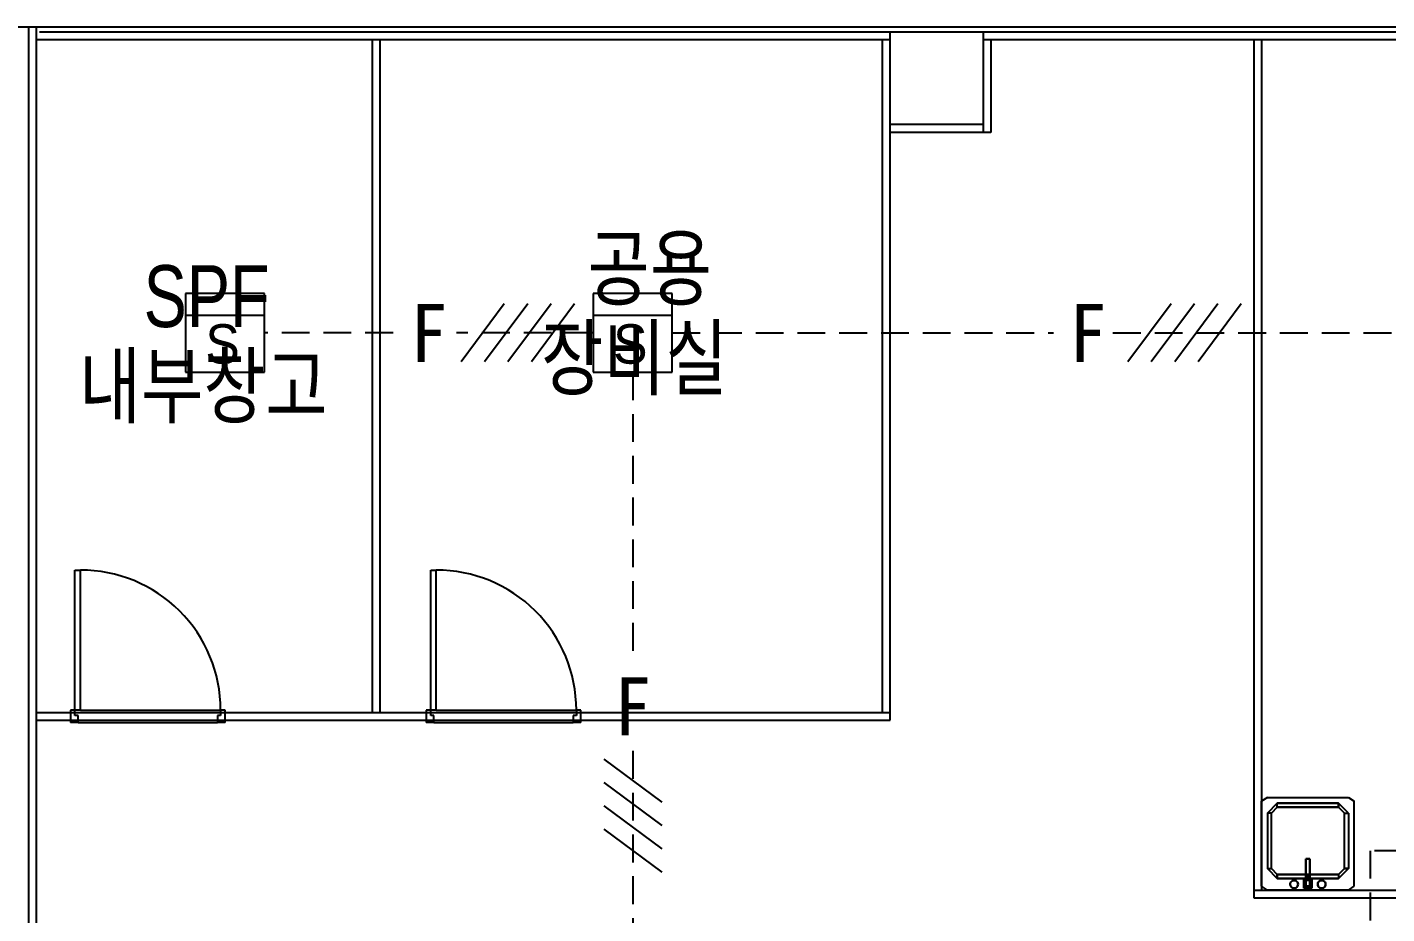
# Model space of a CAD drawing. Header units: millimetres. Extents: x 1710 to 94914, y 1329 to 63037.
# Drawn here: x 44202 to 52991, y 46192 to 51924 of the extents above; entities that cross this region are included whole.
import ezdxf
from ezdxf.enums import TextEntityAlignment as Align

# ---------------------------------------------------------------- set-up
doc = ezdxf.new("R2010")
doc.units = ezdxf.units.MM
doc.header["$LTSCALE"] = 120
doc.linetypes.add('HIDDENX2', pattern=[0.75, 0.5, -0.25])
for name, color, linetype in [('ARCH', 9, 'Continuous'), ('DET', 2, 'Continuous'), ('DET-S', 2, 'Continuous'), ('fire', 2, 'Continuous'), ('fire-l', 4, 'Continuous'), ('동물실', 9, 'Continuous')]:
    doc.layers.add(name, color=color, linetype=linetype)
doc.styles.add('GHD', font='')
doc.styles.add('ghs', font='')
doc.styles.add('돋움', font='')
doc.styles.get('GHD').set_extended_font_data('Dotum')
doc.styles.get('ghs').set_extended_font_data('Dotum')
doc.styles.get('돋움').set_extended_font_data('DotumChe')

# ---------------------------------------------------------------- blocks, each defined once
blk = doc.blocks.new('SINK')
at = {"layer": '동물실'}
for p, q in [((0, 261.9), (25.4, 300)), ((25.4, 300), (574.6, 300)), ((600, 261.9), (574.6, 300)), ((0, 261.9), (0, -261.9)), ((76.4, 198.2), (140.1, 261.9)), ((140.1, 261.9), (76.4, 198.2)), ((76.4, -198.2), (76.4, 198.2)), ((101.8, 198.2), (76.4, 198.2)), ((76.4, 198.2), (76.4, -198.2)), ((101.8, 198.2), (76.4, 198.2)), ((140.1, 236.4), (101.8, 198.2)), ((101.8, 198.2), (140.1, 236.4)), ((101.8, 198.2), (101.8, -198.2)), ((101.8, -198.2), (101.8, 198.2)), ((498.2, 261.9), (140.1, 261.9)), ((140.1, 261.9), (140.1, 236.4)), ((498.2, 261.9), (140.1, 261.9)), ((140.1, 236.4), (140.1, 261.9)), ((140.1, 236.4), (498.2, 236.4)), ((140.1, 236.4), (498.2, 236.4)), ((498.2, 261.9), (561.9, 198.2)), ((498.2, 236.4), (498.2, 261.9)), ((498.2, 261.9), (561.9, 198.2)), ((498.2, 236.4), (498.2, 261.9)), ((498.2, 236.4), (536.4, 198.2)), ((536.4, 198.2), (498.2, 236.4)), ((536.4, -198.2), (536.4, 198.2)), ((561.9, 198.2), (536.4, 198.2)), ((536.4, 198.2), (536.4, -198.2)), ((536.4, 198.2), (561.9, 198.2)), ((561.9, 198.2), (561.9, -198.2)), ((561.9, -198.2), (561.9, 198.2)), ((600, -261.9), (600, 261.9)), ((12.8, 89.1), (13.6, 95.6)), ((13.6, 95.6), (12.8, 89.1)), ((12.8, 89.1), (13.6, 95.6)), ((13.6, 95.6), (12.8, 89.1)), ((13.6, 82.5), (12.8, 89.1)), ((12.8, 89.1), (13.6, 82.5)), ((13.6, 82.5), (12.8, 89.1)), ((12.8, 89.1), (13.6, 82.5)), ((13.6, 95.6), (16.2, 101.8)), ((16.2, 101.8), (13.6, 95.6)), ((13.6, 95.6), (16.2, 101.8)), ((16.2, 101.8), (13.6, 95.6)), ((16.2, 101.8), (20.2, 107.1)), ((20.2, 107.1), (16.2, 101.8)), ((16.2, 101.8), (20.2, 107.1)), ((20.2, 107.1), (16.2, 101.8)), ((20.2, 107.1), (25.4, 111.1)), ((25.4, 111.1), (20.2, 107.1)), ((20.2, 107.1), (25.4, 111.1)), ((25.4, 111.1), (20.2, 107.1)), ((25.4, 111.1), (31.6, 113.7)), ((31.6, 113.7), (25.4, 111.1)), ((25.4, 111.1), (31.6, 113.7)), ((31.6, 113.7), (25.4, 111.1)), ((31.6, 113.7), (38.2, 114.5)), ((38.2, 114.5), (31.6, 113.7)), ((31.6, 113.7), (38.2, 114.5)), ((38.2, 114.5), (31.6, 113.7)), ((38.2, 114.5), (44.8, 113.7)), ((44.8, 113.7), (38.2, 114.5)), ((38.2, 114.5), (44.8, 113.7)), ((44.8, 113.7), (38.2, 114.5)), ((44.8, 113.7), (51, 111.1)), ((51, 111.1), (44.8, 113.7)), ((44.8, 113.7), (51, 111.1)), ((51, 111.1), (44.8, 113.7)), ((51, 111.1), (56.2, 107.1)), ((56.2, 107.1), (51, 111.1)), ((51, 111.1), (56.2, 107.1)), ((56.2, 107.1), (51, 111.1)), ((56.2, 107.1), (60.2, 101.8)), ((60.2, 101.8), (56.2, 107.1)), ((56.2, 107.1), (60.2, 101.8)), ((60.2, 101.8), (56.2, 107.1)), ((60.2, 101.8), (62.8, 95.6)), ((62.8, 95.6), (60.2, 101.8)), ((60.2, 101.8), (62.8, 95.6)), ((62.8, 95.6), (60.2, 101.8)), ((62.8, 95.6), (63.6, 89.1)), ((63.6, 89.1), (62.8, 95.6)), ((62.8, 95.6), (63.6, 89.1)), ((63.6, 89.1), (62.8, 95.6)), ((63.6, 89.1), (62.8, 82.5)), ((62.8, 82.5), (63.6, 89.1)), ((63.6, 89.1), (62.8, 82.5)), ((62.8, 82.5), (63.6, 89.1)), ((25.4, 12.8), (12.8, 25.4)), ((12.8, 25.4), (12.8, -25.4)), ((76.4, 25.4), (12.8, 25.4)), ((25.4, 12.8), (12.8, 25.4)), ((16.2, 76.3), (13.6, 82.5)), ((13.6, 82.5), (16.2, 76.3)), ((16.2, 76.3), (13.6, 82.5)), ((13.6, 82.5), (16.2, 76.3)), ((20.2, 71.1), (16.2, 76.3)), ((16.2, 76.3), (20.2, 71.1)), ((20.2, 71.1), (16.2, 76.3)), ((16.2, 76.3), (20.2, 71.1)), ((25.4, 67.1), (20.2, 71.1)), ((20.2, 71.1), (25.4, 67.1)), ((25.4, 67.1), (20.2, 71.1)), ((20.2, 71.1), (25.4, 67.1)), ((31.6, 64.5), (25.4, 67.1)), ((25.4, 67.1), (31.6, 64.5)), ((31.6, 64.5), (25.4, 67.1)), ((25.4, 67.1), (31.6, 64.5)), ((25.4, 12.8), (25.4, -12.8)), ((89.1, 12.8), (25.4, 12.8)), ((25.4, 12.8), (25.4, -12.8)), ((25.4, 12.8), (63.6, 12.8)), ((89.1, 12.8), (25.4, 12.8)), ((38.2, 63.6), (31.6, 64.5)), ((31.6, 64.5), (38.2, 63.6)), ((38.2, 63.6), (31.6, 64.5)), ((31.6, 64.5), (38.2, 63.6)), ((38.2, 63.6), (44.8, 64.5)), ((44.8, 64.5), (38.2, 63.6)), ((38.2, 63.6), (44.8, 64.5)), ((44.8, 64.5), (38.2, 63.6)), ((51, 67.1), (44.8, 64.5)), ((44.8, 64.5), (51, 67.1)), ((51, 67.1), (44.8, 64.5)), ((44.8, 64.5), (51, 67.1)), ((56.2, 71.1), (51, 67.1)), ((51, 67.1), (56.2, 71.1)), ((56.2, 71.1), (51, 67.1)), ((51, 67.1), (56.2, 71.1)), ((60.2, 76.3), (56.2, 71.1)), ((56.2, 71.1), (60.2, 76.3)), ((60.2, 76.3), (56.2, 71.1)), ((56.2, 71.1), (60.2, 76.3)), ((62.8, 82.5), (60.2, 76.3)), ((60.2, 76.3), (62.8, 82.5)), ((62.8, 82.5), (60.2, 76.3)), ((60.2, 76.3), (62.8, 82.5)), ((76.4, 25.4), (63.6, 12.8)), ((63.6, 12.8), (76.4, 25.4)), ((63.6, 12.8), (63.6, -12.8)), ((101.8, 12.8), (63.6, 12.8)), ((63.6, 12.8), (63.6, -12.8)), ((101.8, 12.8), (63.6, 12.8)), ((76.4, -25.4), (76.4, 25.4)), ((89.1, 12.8), (203.6, 12.8)), ((89.1, -12.8), (89.1, 12.8)), ((89.1, -12.8), (89.1, 12.8)), ((89.1, 12.8), (101.8, 12.8)), ((101.8, 12.8), (89.1, 12.8)), ((89.1, 12.8), (203.6, 12.8)), ((101.8, 12.8), (203.6, 12.8)), ((101.8, 12.8), (101.8, -12.8)), ((101.8, -12.8), (101.8, 12.8)), ((203.6, 12.8), (101.8, 12.8)), ((203.6, 12.8), (203.6, -12.8)), ((203.6, 12.8), (203.6, -12.8)), ((203.6, -12.8), (203.6, 12.8)), ((203.6, 12.8), (203.6, -12.8)), ((25.4, -12.8), (12.8, -25.4)), ((25.4, -12.8), (12.8, -25.4)), ((12.8, -25.4), (76.4, -25.4)), ((12.8, -89.1), (13.6, -82.5)), ((13.6, -82.5), (12.8, -89.1)), ((12.8, -89.1), (13.6, -82.5)), ((13.6, -82.5), (12.8, -89.1)), ((13.6, -82.5), (16.2, -76.3)), ((16.2, -76.3), (13.6, -82.5)), ((13.6, -82.5), (16.2, -76.3)), ((16.2, -76.3), (13.6, -82.5)), ((16.2, -76.3), (20.2, -71.1)), ((20.2, -71.1), (16.2, -76.3)), ((16.2, -76.3), (20.2, -71.1)), ((20.2, -71.1), (16.2, -76.3)), ((20.2, -71.1), (25.4, -67.1)), ((25.4, -67.1), (20.2, -71.1)), ((20.2, -71.1), (25.4, -67.1)), ((25.4, -67.1), (20.2, -71.1)), ((25.4, -12.8), (89.1, -12.8)), ((25.4, -12.8), (63.6, -12.8)), ((89.1, -12.8), (25.4, -12.8)), ((25.4, -67.1), (31.6, -64.5)), ((31.6, -64.5), (25.4, -67.1)), ((25.4, -67.1), (31.6, -64.5)), ((31.6, -64.5), (25.4, -67.1)), ((31.6, -64.5), (38.2, -63.6)), ((38.2, -63.6), (31.6, -64.5)), ((31.6, -64.5), (38.2, -63.6)), ((38.2, -63.6), (31.6, -64.5)), ((38.2, -63.6), (44.8, -64.5)), ((44.8, -64.5), (38.2, -63.6)), ((38.2, -63.6), (44.8, -64.5)), ((44.8, -64.5), (38.2, -63.6)), ((44.8, -64.5), (51, -67.1)), ((51, -67.1), (44.8, -64.5)), ((44.8, -64.5), (51, -67.1)), ((51, -67.1), (44.8, -64.5)), ((51, -67.1), (56.2, -71.1)), ((56.2, -71.1), (51, -67.1)), ((51, -67.1), (56.2, -71.1)), ((56.2, -71.1), (51, -67.1)), ((56.2, -71.1), (60.2, -76.3)), ((60.2, -76.3), (56.2, -71.1)), ((56.2, -71.1), (60.2, -76.3)), ((60.2, -76.3), (56.2, -71.1)), ((60.2, -76.3), (62.8, -82.5)), ((62.8, -82.5), (60.2, -76.3)), ((60.2, -76.3), (62.8, -82.5)), ((62.8, -82.5), (60.2, -76.3)), ((62.8, -82.5), (63.6, -89.1)), ((62.8, -82.5), (63.6, -89.1)), ((63.6, -89.1), (62.8, -82.5)), ((62.8, -82.5), (63.6, -89.1)), ((63.6, -12.8), (76.4, -25.4)), ((76.4, -25.4), (63.6, -12.8)), ((63.6, -12.8), (101.8, -12.8)), ((63.6, -12.8), (101.8, -12.8)), ((203.6, -12.8), (89.1, -12.8)), ((101.8, -12.8), (89.1, -12.8)), ((89.1, -12.8), (203.6, -12.8)), ((101.8, -12.8), (89.1, -12.8)), ((203.6, -12.8), (101.8, -12.8)), ((203.6, -12.8), (101.8, -12.8)), ((13.6, -95.6), (12.8, -89.1)), ((12.8, -89.1), (13.6, -95.6)), ((13.6, -95.6), (12.8, -89.1)), ((12.8, -89.1), (13.6, -95.6)), ((16.2, -101.8), (13.6, -95.6)), ((13.6, -95.6), (16.2, -101.8)), ((16.2, -101.8), (13.6, -95.6)), ((13.6, -95.6), (16.2, -101.8)), ((20.2, -107.1), (16.2, -101.8)), ((16.2, -101.8), (20.2, -107.1)), ((20.2, -107.1), (16.2, -101.8)), ((16.2, -101.8), (20.2, -107.1)), ((25.4, -111.1), (20.2, -107.1)), ((20.2, -107.1), (25.4, -111.1)), ((25.4, -111.1), (20.2, -107.1)), ((20.2, -107.1), (25.4, -111.1)), ((31.6, -113.7), (25.4, -111.1)), ((25.4, -111.1), (31.6, -113.7)), ((31.6, -113.7), (25.4, -111.1)), ((25.4, -111.1), (31.6, -113.7)), ((38.2, -114.5), (31.6, -113.7)), ((31.6, -113.7), (38.2, -114.5)), ((38.2, -114.5), (31.6, -113.7)), ((31.6, -113.7), (38.2, -114.5)), ((44.8, -113.7), (38.2, -114.5)), ((38.2, -114.5), (44.8, -113.7)), ((44.8, -113.7), (38.2, -114.5)), ((38.2, -114.5), (44.8, -113.7)), ((51, -111.1), (44.8, -113.7)), ((44.8, -113.7), (51, -111.1)), ((51, -111.1), (44.8, -113.7)), ((44.8, -113.7), (51, -111.1)), ((56.2, -107.1), (51, -111.1)), ((51, -111.1), (56.2, -107.1)), ((56.2, -107.1), (51, -111.1)), ((51, -111.1), (56.2, -107.1)), ((60.2, -101.8), (56.2, -107.1)), ((56.2, -107.1), (60.2, -101.8)), ((60.2, -101.8), (56.2, -107.1)), ((56.2, -107.1), (60.2, -101.8)), ((62.8, -95.6), (60.2, -101.8)), ((60.2, -101.8), (62.8, -95.6)), ((62.8, -95.6), (60.2, -101.8)), ((60.2, -101.8), (62.8, -95.6)), ((63.6, -89.1), (62.8, -95.6)), ((62.8, -95.6), (63.6, -89.1)), ((63.6, -89.1), (62.8, -95.6)), ((62.8, -95.6), (63.6, -89.1)), ((0, -261.9), (25.4, -300)), ((140.1, -261.9), (76.4, -198.2)), ((76.4, -198.2), (101.8, -198.2)), ((76.4, -198.2), (140.1, -261.9)), ((101.8, -198.2), (76.4, -198.2)), ((101.8, -198.2), (140.1, -236.4)), ((140.1, -236.4), (101.8, -198.2)), ((140.1, -236.4), (498.2, -236.4)), ((140.1, -261.9), (140.1, -236.4)), ((140.1, -236.4), (498.2, -236.4)), ((140.1, -261.9), (140.1, -236.4)), ((498.2, -261.9), (140.1, -261.9)), ((498.2, -261.9), (140.1, -261.9)), ((561.9, -198.2), (498.2, -261.9)), ((498.2, -236.4), (536.4, -198.2)), ((498.2, -261.9), (561.9, -198.2)), ((536.4, -198.2), (498.2, -236.4)), ((498.2, -236.4), (498.2, -261.9)), ((498.2, -236.4), (498.2, -261.9)), ((536.4, -198.2), (561.9, -198.2)), ((536.4, -198.2), (561.9, -198.2)), ((600, -261.9), (574.6, -300)), ((25.4, -300), (574.6, -300))]:
    blk.add_line(p, q, dxfattribs=at)
blk = doc.blocks.new('e-01')
at = {"layer": 'DET'}
for p, q in [((1.5, 1.5), (-1.5, 1.5)), ((-1.5, 1.5), (-1.5, -1.5)), ((1.5, -1.5), (1.5, 1.5)), ((1.5, 0.66), (-1.5, 0.66))]:
    blk.add_line(p, q, dxfattribs=at)
at = {"layer": 'DET-S'}
blk.add_line((-1.5, -1.5), (1.5, -1.5), dxfattribs=at)
at = {"layer": 'DET', "color": 1, "style": 'ghs'}
blk.add_text('S', height=1.5, dxfattribs=at).set_placement((-0.745, -1.172))
blk = doc.blocks.new('01')
at = {"layer": 'fire'}
for p, q in [((-0.079, 1.25), (-1.937, -1.25)), ((0.929, 1.25), (-0.929, -1.25)), ((1.937, 1.25), (0.079, -1.25)), ((2.944, 1.25), (1.087, -1.25))]:
    blk.add_line(p, q, dxfattribs=at)

msp = doc.modelspace()

# ---------------------------------------------------------------- linework, layer by layer
at = {"layer": 'ARCH', "color": 9}
for p, q in [((59231.3, 51924.2, 0), (23781.3, 51924.1, 0)), ((59231.3, 51924.2, 0), (23781.3, 51924.1, 0)), ((44211.3, 51924.1, 0), (44211.3, 42294.2, 0)), ((44261.3, 42294.2, 0), (44261.3, 51924.1, 0)), ((44281.3, 51894.2, 0), (49781.3, 51894.2, 0)), ((49781.3, 47444.2, 0), (49781.3, 51894.2, 0)), ((49781.3, 51894.2, 0), (50381.3, 51894.2, 0)), ((49781.3, 51294.2, 0), (49781.3, 51894.2, 0)), ((49781.3, 51894.2, 0), (50381.3, 51894.2, 0)), ((49781.3, 51294.2, 0), (49781.3, 51894.2, 0)), ((50381.3, 51894.2, 0), (59681.3, 51894.2, 0)), ((50381.3, 51894.2, 0), (50381.3, 51244.2, 0)), ((50381.3, 51894.2, 0), (50381.3, 51294.2, 0)), ((50381.3, 51894.2, 0), (50381.3, 51294.2, 0)), ((44261.3, 51844.2, 0), (49781.3, 51844.2, 0)), ((46431.3, 51844.2, 0), (46431.3, 47494.2, 0)), ((46481.3, 51844.2, 0), (46481.3, 47494.2, 0)), ((49731.3, 47494.2, 0), (49731.3, 51844.2, 0)), ((50381.3, 51844.2, 0), (59681.3, 51844.2, 0)), ((50431.3, 51844.2, 0), (50431.3, 51244.2, 0)), ((52131.3, 51844.2, 0), (52131.3, 46294.2, 0)), ((52181.3, 51844.2, 0), (52181.3, 46344.2, 0)), ((50381.3, 51294.2, 0), (49781.3, 51294.2, 0)), ((50381.3, 51294.2, 0), (49781.3, 51294.2, 0)), ((50381.3, 51294.2, 0), (49781.3, 51294.2, 0)), ((50431.3, 51244.2, 0), (49781.3, 51244.2, 0)), ((44510.7, 47509.2, 0), (44510.7, 48414.5, 0)), ((44510.7, 48414.5, 0), (44546, 48414.5, 0)), ((44546, 47509.2, 0), (44546, 48414.5, 0)), ((46810.7, 47509.2, 0), (46810.7, 48414.5, 0)), ((46810.7, 48414.5, 0), (46846, 48414.5, 0)), ((46846, 47509.2, 0), (46846, 48414.5, 0)), ((44261.3, 47494.2, 0), (49781.3, 47494.2, 0)), ((44510.7, 47509.2, 0), (44481.3, 47509.2, 0)), ((44481.3, 47509.2, 0), (44481.3, 47429.2, 0)), ((44481.3, 47494.2, 0), (44481.3, 47444.2, 0)), ((44481.3, 47494.2, 0), (44481.3, 47444.2, 0)), ((44510.7, 47473.3, 0), (44510.7, 47509.2, 0)), ((44546, 47509.2, 0), (44510.7, 47509.2, 0)), ((44531.2, 47473.3, 0), (44510.7, 47473.3, 0)), ((44531.2, 47429.2, 0), (44531.2, 47473.3, 0)), ((44546, 47509.2, 0), (45452, 47509.2, 0)), ((45431.5, 47473.3, 0), (45431.5, 47429.2, 0)), ((45452, 47473.3, 0), (45431.5, 47473.3, 0)), ((45452, 47473.3, 0), (45431.5, 47473.3, 0)), ((45452, 47509.2, 0), (45452, 47473.3, 0)), ((45481.3, 47509.2, 0), (45452, 47509.2, 0)), ((45481.3, 47429.2, 0), (45481.3, 47509.2, 0)), ((45481.3, 47444.2, 0), (45481.3, 47494.2, 0)), ((46810.7, 47509.2, 0), (46781.3, 47509.2, 0)), ((46781.3, 47509.2, 0), (46781.3, 47429.2, 0)), ((46781.3, 47494.2, 0), (46781.3, 47444.2, 0)), ((46781.3, 47494.2, 0), (46781.3, 47444.2, 0)), ((46810.7, 47473.3, 0), (46810.7, 47509.2, 0)), ((46846, 47509.2, 0), (46810.7, 47509.2, 0)), ((46831.2, 47473.3, 0), (46810.7, 47473.3, 0)), ((46831.2, 47429.2, 0), (46831.2, 47473.3, 0)), ((46846, 47509.2, 0), (47752, 47509.2, 0)), ((47731.5, 47473.3, 0), (47731.5, 47429.2, 0)), ((47752, 47473.3, 0), (47731.5, 47473.3, 0)), ((47752, 47473.3, 0), (47731.5, 47473.3, 0)), ((47752, 47509.2, 0), (47752, 47473.3, 0)), ((47781.3, 47509.2, 0), (47752, 47509.2, 0)), ((47781.3, 47429.2, 0), (47781.3, 47509.2, 0)), ((47781.3, 47444.2, 0), (47781.3, 47494.2, 0)), ((44261.3, 47444.2, 0), (49781.3, 47444.2, 0)), ((44531.2, 47429.2, 0), (44481.3, 47429.2, 0)), ((44531.2, 47429.2, 0), (45431.5, 47429.2, 0)), ((45481.3, 47429.2, 0), (45431.5, 47429.2, 0)), ((46831.2, 47429.2, 0), (46781.3, 47429.2, 0)), ((46831.2, 47429.2, 0), (47731.5, 47429.2, 0)), ((47781.3, 47429.2, 0), (47731.5, 47429.2, 0)), ((52131.3, 46344.2, 0), (62991.3, 46344.2, 0)), ((52131.3, 46294.2, 0), (62991.3, 46294.2, 0))]:
    msp.add_line(p, q, dxfattribs=at)
for centre in [(44547.3, 47509.8, 0), (46847.3, 47509.8, 0)]:
    msp.add_arc(centre, 904.7, 359.96385, 90.08492, dxfattribs=at)
at = {"layer": 'fire-l', "linetype": 'HIDDENX2', "ltscale": 3}
for p, q in [((46567.1, 49947.7, 0), (45735.7, 49947.7, 0)), ((47861.5, 49947.7, 0), (46977.2, 49947.7, 0)), ((48371.5, 49947.7, 0), (50837.1, 49947.7, 0)), ((51220.7, 49947.7, 0), (53747.3, 49947.7, 0)), ((48116.5, 49692.7, 0), (48116.5, 47810.5, 0)), ((48116.5, 47244.3, 0), (48116.5, 45373.7, 0))]:
    msp.add_line(p, q, dxfattribs=at)
at = {"layer": 'fire-l', "color": 3, "linetype": 'HIDDENX2', "ltscale": 3}
for p in [(52886.3, 45609.2, 0), (54172.2, 46599.2, 0)]:
    msp.add_line(p, (52886.3, 46599.2, 0), dxfattribs=at)

# ---------------------------------------------------------------- block references
at = {"layer": 'ARCH', "color": 9, "xscale": -1, "rotation": 270}
msp.add_blockref('SINK', (52481.3, 46344.2, 0), dxfattribs=at)
at = {"layer": 'fire-l', "xscale": 170, "yscale": 170, "zscale": 170}
for p in [(45480.7, 49947.7, 0), (48116.5, 49947.7, 0)]:
    msp.add_blockref('e-01', p, dxfattribs=at)
at = {"layer": 'fire-l', "linetype": 'HIDDENX2', "ltscale": 2, "xscale": 150, "yscale": 150, "zscale": 150}
for p in [(47298.3, 49947.7, 0), (51608.3, 49947.7, 0)]:
    msp.add_blockref('01', p, dxfattribs=at)
at = {"layer": 'fire-l', "linetype": 'HIDDENX2', "ltscale": 2, "xscale": 150, "yscale": 150, "zscale": 150, "rotation": 90}
msp.add_blockref('01', (48116.5, 46750.3, 0), dxfattribs=at)

# ---------------------------------------------------------------- texts
at = {"layer": 'ARCH', "color": 9, "style": 'GHD', "width": 0.8}
for s, p in [('공용', (47825.4, 50167.1, 0)), ('SPF', (44954.7, 49985.2, 0)), ('장비실', (47525.4, 49587.1, 0)), ('내부창고', (44537.3, 49405.2, 0))]:
    msp.add_text(s, height=400, dxfattribs=at).set_placement(p)
at = {"layer": 'fire', "linetype": 'HIDDENX2', "ltscale": 2, "style": '돋움'}
for p in [(46798.6, 49947.7, 0), (51059.4, 49947.7, 0), (48116.5, 47533.2, 0)]:
    msp.add_text('F', height=375, dxfattribs=at).set_placement(p, align=Align.MIDDLE)

doc.saveas('drawing.dxf')
